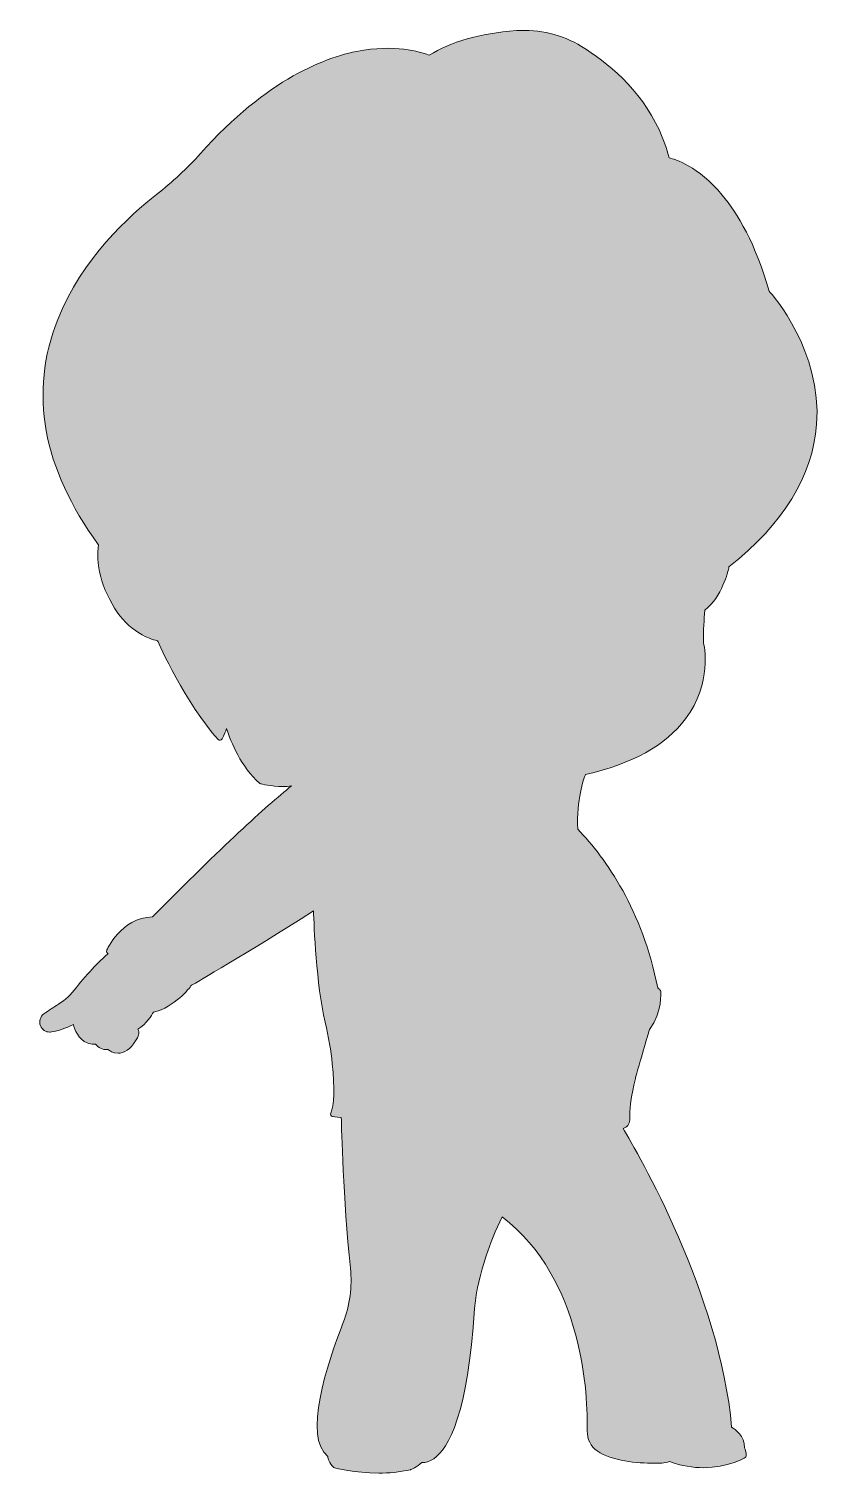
# Model space of a CAD drawing. Extents: x 297 to 761, y -961 to -117.
import ezdxf

# ---------------------------------------------------------------- set-up
doc = ezdxf.new("R2010")
doc.units = 0
doc.header["$MEASUREMENT"] = 0
doc.layers.add('TH_GREEN', color=7, linetype='Continuous')

msp = doc.modelspace()

# ---------------------------------------------------------------- hatches: boundary and pattern name
at = {"layer": 'TH_GREEN', "true_color": 0x50a689}
h = msp.add_hatch(color=125, dxfattribs=at)
h.dxf.hatch_style = 2
edge = h.paths.add_edge_path()
edge.add_spline(control_points=[(757.5, -348.22), (755.24, -378.34), (738, -406.35), (706.27, -431.49), (705.67, -434.38), (702.24, -448.81), (692.14, -456.85), (691.69, -462.2), (691.31, -468.64), (691.3, -475.31), (691.86, -477.6), (696.57, -499.34), (680.89, -520.29), (669.22, -535.88), (649.62, -546.75), (622.38, -552.8), (621.29, -555.61), (617.07, -567.63), (617.87, -584.8), (634.76, -602.39), (655.45, -632.1), (664.68, -677.68), (665.08, -678.02), (665.49, -678.34), (665.9, -678.69), (666.16, -678.91), (666.32, -679.21), (666.35, -679.55), (666.4, -680.04), (667.47, -691.57), (659.77, -701.98), (659.24, -703.81), (655.31, -717.23), (651.72, -729.94), (651.68, -730.07), (648.29, -741.83), (648.22, -754.88), (648.21, -757.32), (646.62, -759.24), (644.32, -759.74), (652.72, -773.7), (701.16, -857.07), (707.82, -934.43), (709.79, -935.57), (715.45, -939.49), (715.41, -946.5), (715.65, -947.16), (716.36, -949.23), (716.36, -951.11), (716.36, -951.57), (716.12, -952), (715.72, -952.23), (715.16, -952.57), (705.59, -958.14), (691.33, -958.14), (685.41, -958.14), (678.68, -957.17), (671.46, -954.48), (670.06, -955.05), (668.57, -955.38), (667.05, -955.43), (665.73, -955.48), (664.26, -955.51), (662.68, -955.51), (652.57, -955.51), (637.97, -954.32), (629.19, -948.28), (625.48, -945.73), (623.32, -941.39), (623.41, -936.68), (623.81, -916.39), (621.36, -847.82), (573.71, -811.52), (565.75, -827.19), (561.47, -842.72), (559.34, -852.55), (558.45, -856.62), (557.87, -860.83), (557.6, -865.04), (553.65, -926.65), (542.42, -946.82), (533.7, -952.88), (531.02, -954.75), (528.74, -955.12), (527.34, -955.12), (527.09, -955.12), (526.87, -955.11), (526.68, -955.09), (523.83, -957.75), (520.42, -959.19), (520.27, -959.26), (520.2, -959.29), (520.13, -959.31), (520.06, -959.33), (513.74, -960.78), (507.37, -961.3), (501.51, -961.3), (487.45, -961.3), (476.31, -958.32), (475.66, -958.14), (475.46, -958.08), (475.27, -957.98), (475.12, -957.84), (472.65, -955.57), (471.93, -952.76), (471.72, -951.56), (457.41, -940.37), (471.17, -897.8), (480.73, -873.23), (484.63, -863.23), (486.1, -852.28), (485, -841.56), (480.68, -799.62), (479.78, -760.5), (479.64, -753.45), (476.41, -753.04), (474.6, -752.77), (474.51, -752.76), (474.11, -752.69), (473.76, -752.45), (473.57, -752.1), (473.37, -751.74), (473.35, -751.32), (473.52, -750.95), (475.53, -746.34), (475.84, -736.33), (474.4, -721.99), (473.63, -714.37), (472.27, -706.41), (470.23, -697.66), (464.99, -675.2), (463.68, -641.6), (463.42, -632.55), (423.66, -658.04), (394.93, -674.45), (392.12, -676.05), (390.79, -677.85), (382.35, -688.66), (369.81, -691.89), (368.86, -693.55), (365.68, -698.65), (360.8, -701.74), (361.04, -702.21), (361.21, -702.75), (361.28, -703.35), (361.4, -704.49), (361.16, -705.66), (360.57, -706.73), (357.58, -712.16), (354.15, -715.19), (350.37, -715.75), (349.95, -715.81), (349.53, -715.84), (349.13, -715.84), (346.18, -715.84), (344.01, -714.31), (343.21, -713.64), (342.89, -713.68), (342.57, -713.71), (342.26, -713.71), (342.13, -713.71), (342.01, -713.7), (341.89, -713.7), (338.77, -713.55), (336.83, -711.55), (336.04, -710.54), (335.7, -710.57), (335.36, -710.6), (335.03, -710.6), (333.62, -710.6), (332.29, -710.34), (331.05, -709.83), (325.93, -707.74), (323.8, -701.97), (323.04, -699.08), (318.56, -701.23), (314.27, -702.68), (310.26, -703.38), (309.9, -703.44), (309.55, -703.47), (309.2, -703.47), (306.83, -703.47), (304.75, -702.09), (303.81, -699.82), (302.73, -697.23), (303.56, -694.39), (305.86, -692.78), (308.53, -690.89), (311.36, -689), (314.27, -687.15), (318.33, -684.58), (321.82, -681.36), (324.64, -677.58), (331.07, -668.96), (340.29, -660.28), (343.41, -657.42), (343.12, -657.33), (342.86, -657.16), (342.69, -656.9), (342.45, -656.54), (342.4, -656.08), (342.56, -655.68), (342.65, -655.48), (350.72, -636.68), (369.31, -636.08), (410.2, -594.53), (435.32, -571.88), (450.53, -559.54), (448.82, -559.77), (447.1, -559.88), (445.43, -559.88), (438.6, -559.88), (432.74, -558.35), (432.37, -558.26), (432.18, -558.21), (432, -558.11), (431.85, -557.98), (421.21, -548.64), (415.13, -533.8), (412.51, -526.04), (411.44, -529.53), (409.91, -532.1), (409.82, -532.26), (409.61, -532.61), (409.25, -532.84), (408.84, -532.88), (408.43, -532.92), (408.02, -532.77), (407.75, -532.47), (388.74, -511.73), (372.93, -476.18), (372.25, -474.65), (370.72, -474.3), (369.17, -473.84), (367.61, -473.25), (355.84, -468.78), (346.69, -458.29), (340.43, -442.06), (340.2, -441.42), (336.04, -429.98), (337.69, -418.49), (337.65, -418.44), (337.6, -418.4), (337.57, -418.36), (304.99, -373.79), (297.03, -329.55), (313.89, -286.86), (327.9, -251.39), (356.11, -225.81), (371.67, -213.72), (380.99, -206.49), (389.6, -198.47), (397.27, -189.89), (436.44, -146.05), (470.83, -132.81), (492.79, -129.42), (514.13, -126.13), (527.91, -131.09), (531.1, -132.41), (543.5, -124.48), (560.52, -119.64), (581.99, -117.99), (595.39, -116.95), (608.59, -120.15), (620.11, -127.24), (634.71, -136.22), (654.44, -152.01), (665.57, -176.26), (667.96, -181.48), (669.85, -186.86), (671.24, -192.39), (674.77, -193.14), (688.07, -196.99), (702.38, -214.13), (711.35, -224.87), (721.74, -242.36), (729.72, -270.28), (731.75, -272.52), (760.71, -305.31), (757.5, -348.22)], knot_values=[0, 0, 0, 0, 1, 1, 1, 2, 2, 2, 3, 3, 3, 4, 4, 4, 5, 5, 5, 6, 6, 6, 7, 7, 7, 8, 8, 8, 9, 9, 9, 10, 10, 10, 11, 11, 11, 12, 12, 12, 13, 13, 13, 14, 14, 14, 15, 15, 15, 16, 16, 16, 17, 17, 17, 18, 18, 18, 19, 19, 19, 20, 20, 20, 21, 21, 21, 22, 22, 22, 23, 23, 23, 24, 24, 24, 25, 25, 25, 26, 26, 26, 27, 27, 27, 28, 28, 28, 29, 29, 29, 30, 30, 30, 31, 31, 31, 32, 32, 32, 33, 33, 33, 34, 34, 34, 35, 35, 35, 36, 36, 36, 37, 37, 37, 38, 38, 38, 39, 39, 39, 40, 40, 40, 41, 41, 41, 42, 42, 42, 43, 43, 43, 44, 44, 44, 45, 45, 45, 46, 46, 46, 47, 47, 47, 48, 48, 48, 49, 49, 49, 50, 50, 50, 51, 51, 51, 52, 52, 52, 53, 53, 53, 54, 54, 54, 55, 55, 55, 56, 56, 56, 57, 57, 57, 58, 58, 58, 59, 59, 59, 60, 60, 60, 61, 61, 61, 62, 62, 62, 63, 63, 63, 64, 64, 64, 65, 65, 65, 66, 66, 66, 67, 67, 67, 68, 68, 68, 69, 69, 69, 70, 70, 70, 71, 71, 71, 72, 72, 72, 73, 73, 73, 74, 74, 74, 75, 75, 75, 76, 76, 76, 77, 77, 77, 78, 78, 78, 79, 79, 79, 80, 80, 80, 81, 81, 81, 82, 82, 82, 83, 83, 83, 84, 84, 84, 85, 85, 85, 86, 86, 86, 87, 87, 87, 88, 88, 88, 89, 89, 89, 90, 90, 90, 91, 91, 91, 92, 92, 92, 93, 93, 93, 93], degree=3, periodic=1)

# ---------------------------------------------------------------- linework, layer by layer
at = {"layer": 'TH_GREEN', "lineweight": 0}
msp.add_open_spline([(757.5, -348.22), (755.24, -378.34), (738, -406.35), (706.27, -431.49), (705.67, -434.38), (702.24, -448.81), (692.14, -456.85), (691.69, -462.2), (691.31, -468.64), (691.3, -475.31), (691.86, -477.6), (696.57, -499.34), (680.89, -520.29), (669.22, -535.88), (649.62, -546.75), (622.38, -552.8), (621.29, -555.61), (617.07, -567.63), (617.87, -584.8), (634.76, -602.39), (655.45, -632.1), (664.68, -677.68), (665.08, -678.02), (665.49, -678.34), (665.9, -678.69), (666.16, -678.91), (666.32, -679.21), (666.35, -679.55), (666.4, -680.04), (667.47, -691.57), (659.77, -701.98), (659.24, -703.81), (655.31, -717.23), (651.72, -729.94), (651.68, -730.07), (648.29, -741.83), (648.22, -754.88), (648.21, -757.32), (646.62, -759.24), (644.32, -759.74), (652.72, -773.7), (701.16, -857.07), (707.82, -934.43), (709.79, -935.57), (715.45, -939.49), (715.41, -946.5), (715.65, -947.16), (716.36, -949.23), (716.36, -951.11), (716.36, -951.57), (716.12, -952), (715.72, -952.23), (715.16, -952.57), (705.59, -958.14), (691.33, -958.14), (685.41, -958.14), (678.68, -957.17), (671.46, -954.48), (670.06, -955.05), (668.57, -955.38), (667.05, -955.43), (665.73, -955.48), (664.26, -955.51), (662.68, -955.51), (652.57, -955.51), (637.97, -954.32), (629.19, -948.28), (625.48, -945.73), (623.32, -941.39), (623.41, -936.68), (623.81, -916.39), (621.36, -847.82), (573.71, -811.52), (565.75, -827.19), (561.47, -842.72), (559.34, -852.55), (558.45, -856.62), (557.87, -860.83), (557.6, -865.04), (553.65, -926.65), (542.42, -946.82), (533.7, -952.88), (531.02, -954.75), (528.74, -955.12), (527.34, -955.12), (527.09, -955.12), (526.87, -955.11), (526.68, -955.09), (523.83, -957.75), (520.42, -959.19), (520.27, -959.26), (520.2, -959.29), (520.13, -959.31), (520.06, -959.33), (513.74, -960.78), (507.37, -961.3), (501.51, -961.3), (487.45, -961.3), (476.31, -958.32), (475.66, -958.14), (475.46, -958.08), (475.27, -957.98), (475.12, -957.84), (472.65, -955.57), (471.93, -952.76), (471.72, -951.56), (457.41, -940.37), (471.17, -897.8), (480.73, -873.23), (484.63, -863.23), (486.1, -852.28), (485, -841.56), (480.68, -799.62), (479.78, -760.5), (479.64, -753.45), (476.41, -753.04), (474.6, -752.77), (474.51, -752.76), (474.11, -752.69), (473.76, -752.45), (473.57, -752.1), (473.37, -751.74), (473.35, -751.32), (473.52, -750.95), (475.53, -746.34), (475.84, -736.33), (474.4, -721.99), (473.63, -714.37), (472.27, -706.41), (470.23, -697.66), (464.99, -675.2), (463.68, -641.6), (463.42, -632.55), (423.66, -658.04), (394.93, -674.45), (392.12, -676.05), (390.79, -677.85), (382.35, -688.66), (369.81, -691.89), (368.86, -693.55), (365.68, -698.65), (360.8, -701.74), (361.04, -702.21), (361.21, -702.75), (361.28, -703.35), (361.4, -704.49), (361.16, -705.66), (360.57, -706.73), (357.58, -712.16), (354.15, -715.19), (350.37, -715.75), (349.95, -715.81), (349.53, -715.84), (349.13, -715.84), (346.18, -715.84), (344.01, -714.31), (343.21, -713.64), (342.89, -713.68), (342.57, -713.71), (342.26, -713.71), (342.13, -713.71), (342.01, -713.7), (341.89, -713.7), (338.77, -713.55), (336.83, -711.55), (336.04, -710.54), (335.7, -710.57), (335.36, -710.6), (335.03, -710.6), (333.62, -710.6), (332.29, -710.34), (331.05, -709.83), (325.93, -707.74), (323.8, -701.97), (323.04, -699.08), (318.56, -701.23), (314.27, -702.68), (310.26, -703.38), (309.9, -703.44), (309.55, -703.47), (309.2, -703.47), (306.83, -703.47), (304.75, -702.09), (303.81, -699.82), (302.73, -697.23), (303.56, -694.39), (305.86, -692.78), (308.53, -690.89), (311.36, -689), (314.27, -687.15), (318.33, -684.58), (321.82, -681.36), (324.64, -677.58), (331.07, -668.96), (340.29, -660.28), (343.41, -657.42), (343.12, -657.33), (342.86, -657.16), (342.69, -656.9), (342.45, -656.54), (342.4, -656.08), (342.56, -655.68), (342.65, -655.48), (350.72, -636.68), (369.31, -636.08), (410.2, -594.53), (435.32, -571.88), (450.53, -559.54), (448.82, -559.77), (447.1, -559.88), (445.43, -559.88), (438.6, -559.88), (432.74, -558.35), (432.37, -558.26), (432.18, -558.21), (432, -558.11), (431.85, -557.98), (421.21, -548.64), (415.13, -533.8), (412.51, -526.04), (411.44, -529.53), (409.91, -532.1), (409.82, -532.26), (409.61, -532.61), (409.25, -532.84), (408.84, -532.88), (408.43, -532.92), (408.02, -532.77), (407.75, -532.47), (388.74, -511.73), (372.93, -476.18), (372.25, -474.65), (370.72, -474.3), (369.17, -473.84), (367.61, -473.25), (355.84, -468.78), (346.69, -458.29), (340.43, -442.06), (340.2, -441.42), (336.04, -429.98), (337.69, -418.49), (337.65, -418.44), (337.6, -418.4), (337.57, -418.36), (304.99, -373.79), (297.03, -329.55), (313.89, -286.86), (327.9, -251.39), (356.11, -225.81), (371.67, -213.72), (380.99, -206.49), (389.6, -198.47), (397.27, -189.89), (436.44, -146.05), (470.83, -132.81), (492.79, -129.42), (514.13, -126.13), (527.91, -131.09), (531.1, -132.41), (543.5, -124.48), (560.52, -119.64), (581.99, -117.99), (595.39, -116.95), (608.59, -120.15), (620.11, -127.24), (634.71, -136.22), (654.44, -152.01), (665.57, -176.26), (667.96, -181.48), (669.85, -186.86), (671.24, -192.39), (674.77, -193.14), (688.07, -196.99), (702.38, -214.13), (711.35, -224.87), (721.74, -242.36), (729.72, -270.28), (731.75, -272.52), (760.71, -305.31), (757.5, -348.22)], degree=3, knots=[0, 0, 0, 0, 1, 1, 1, 2, 2, 2, 3, 3, 3, 4, 4, 4, 5, 5, 5, 6, 6, 6, 7, 7, 7, 8, 8, 8, 9, 9, 9, 10, 10, 10, 11, 11, 11, 12, 12, 12, 13, 13, 13, 14, 14, 14, 15, 15, 15, 16, 16, 16, 17, 17, 17, 18, 18, 18, 19, 19, 19, 20, 20, 20, 21, 21, 21, 22, 22, 22, 23, 23, 23, 24, 24, 24, 25, 25, 25, 26, 26, 26, 27, 27, 27, 28, 28, 28, 29, 29, 29, 30, 30, 30, 31, 31, 31, 32, 32, 32, 33, 33, 33, 34, 34, 34, 35, 35, 35, 36, 36, 36, 37, 37, 37, 38, 38, 38, 39, 39, 39, 40, 40, 40, 41, 41, 41, 42, 42, 42, 43, 43, 43, 44, 44, 44, 45, 45, 45, 46, 46, 46, 47, 47, 47, 48, 48, 48, 49, 49, 49, 50, 50, 50, 51, 51, 51, 52, 52, 52, 53, 53, 53, 54, 54, 54, 55, 55, 55, 56, 56, 56, 57, 57, 57, 58, 58, 58, 59, 59, 59, 60, 60, 60, 61, 61, 61, 62, 62, 62, 63, 63, 63, 64, 64, 64, 65, 65, 65, 66, 66, 66, 67, 67, 67, 68, 68, 68, 69, 69, 69, 70, 70, 70, 71, 71, 71, 72, 72, 72, 73, 73, 73, 74, 74, 74, 75, 75, 75, 76, 76, 76, 77, 77, 77, 78, 78, 78, 79, 79, 79, 80, 80, 80, 81, 81, 81, 82, 82, 82, 83, 83, 83, 84, 84, 84, 85, 85, 85, 86, 86, 86, 87, 87, 87, 88, 88, 88, 89, 89, 89, 90, 90, 90, 91, 91, 91, 92, 92, 92, 93, 93, 93, 93], dxfattribs=at)

doc.saveas('drawing.dxf')
